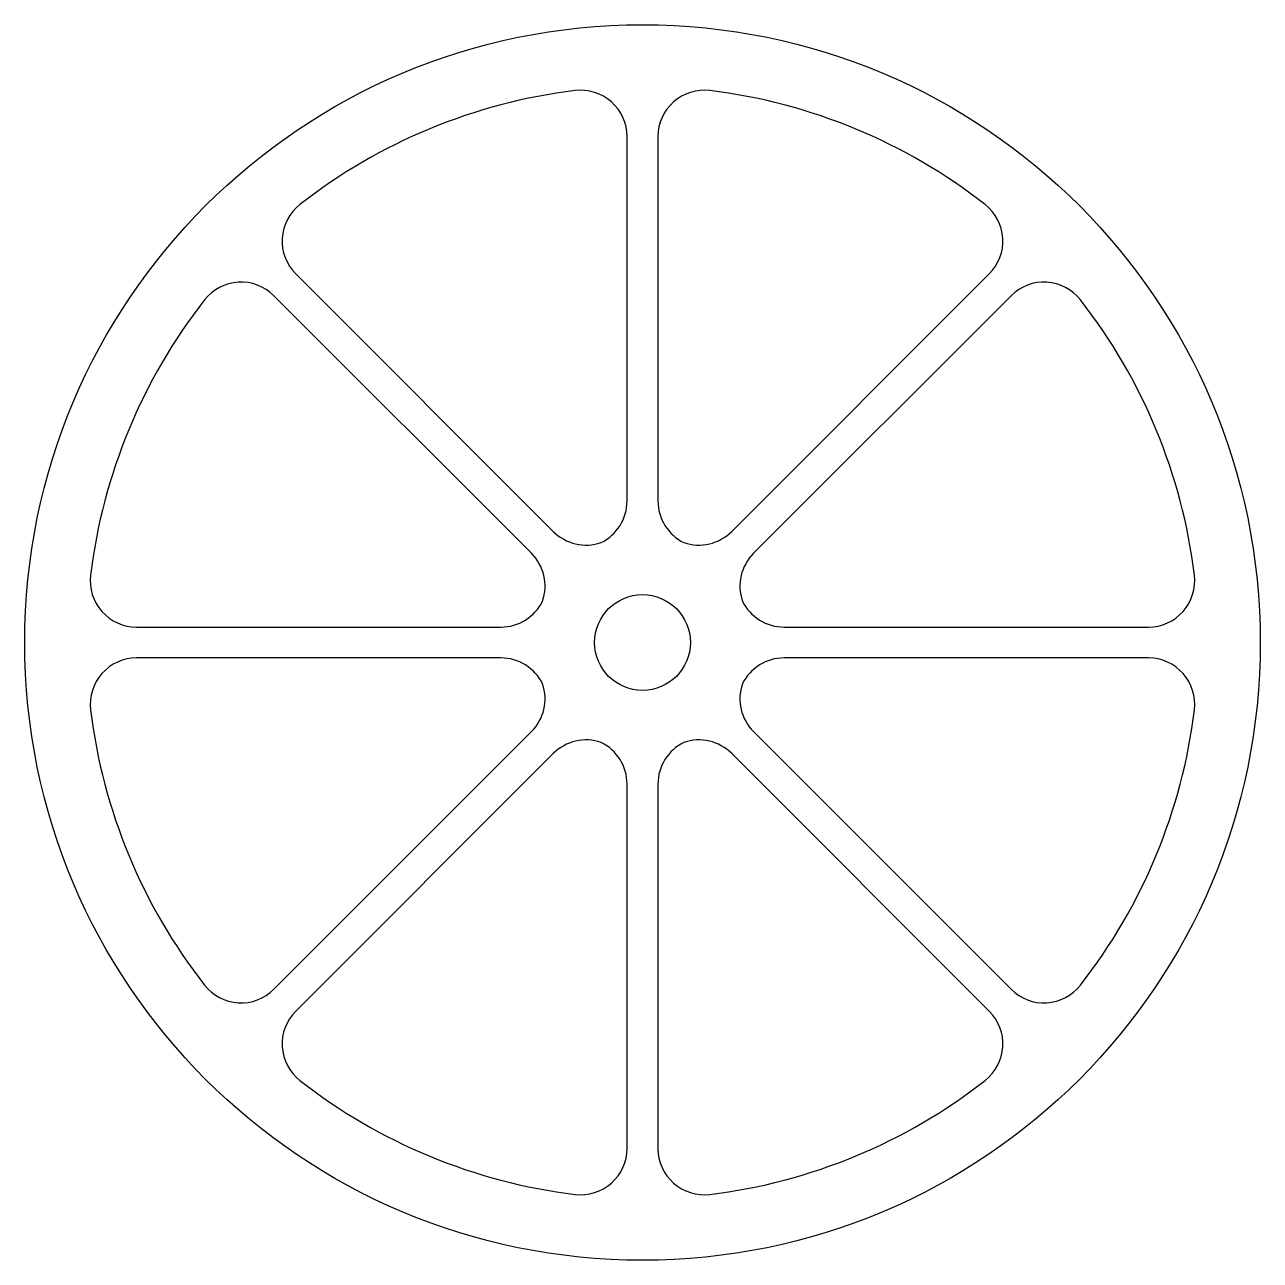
# Model space of a CAD drawing. Header units: inches. Extents: x 18.7 to 98.7, y 7 to 87.
import ezdxf

# ---------------------------------------------------------------- set-up
doc = ezdxf.new("R2010")
doc.units = ezdxf.units.IN
doc.header["$MEASUREMENT"] = 0

msp = doc.modelspace()

# ---------------------------------------------------------------- linework, layer by layer
for points in [[(55.992, 53.443, 0.286292), (57.672, 56.137), (57.672, 79.729, 0.450268), (54.308, 82.707, 0.136431), (36.489, 75.326, 0.450268), (36.217, 70.842), (52.898, 54.16, 0.286292), (55.992, 53.443)], [(61.352, 53.443, 0.286292), (64.446, 54.16), (81.127, 70.842, 0.450268), (80.855, 75.326, 0.136431), (63.036, 82.707, 0.450268), (59.672, 79.729), (59.672, 56.137, 0.286292), (61.352, 53.443, 0.286292)], [(52.201, 44.292, 0.286292), (49.507, 45.972), (25.915, 45.972, 0.450268), (22.937, 42.609, 0.136431), (30.318, 24.79, 0.450268), (34.802, 24.517), (51.484, 41.199, 0.286292), (52.201, 44.292)], [(61.352, 40.501, 0.286292), (59.672, 37.807), (59.672, 14.215, 0.450268), (63.036, 11.238, 0.136431), (80.855, 18.618, 0.450268), (81.127, 23.103), (64.446, 39.784, 0.286292), (61.352, 40.501)]]:
    msp.add_lwpolyline(points, format="xyb")
for points in [[(52.201, 49.653, 0.286292), (51.484, 52.746), (34.802, 69.428, 0.450268), (30.318, 69.155, 0.136431), (22.937, 51.336, 0.450268), (25.915, 47.972), (49.507, 47.972, 0.286292)], [(65.143, 49.653, 0.286292), (67.837, 47.972), (91.429, 47.972, 0.450268), (94.406, 51.336, 0.136431), (87.026, 69.155, 0.450268), (82.542, 69.428), (65.86, 52.746, 0.286292)], [(65.143, 44.292, 0.286292), (65.86, 41.199), (82.542, 24.517, 0.450268), (87.026, 24.79, 0.136431), (94.406, 42.609, 0.450268), (91.429, 45.972), (67.837, 45.972, 0.286292)], [(55.992, 40.501, 0.286292), (52.898, 39.784), (36.217, 23.103, 0.450268), (36.489, 18.618, 0.136431), (54.308, 11.238, 0.450268), (57.672, 14.215), (57.672, 37.807, 0.286292)]]:
    msp.add_lwpolyline(points, format="xyb", close=True)
for radius in [40, 3.1]:
    msp.add_circle((58.672, 46.972), radius)

doc.saveas('drawing.dxf')
